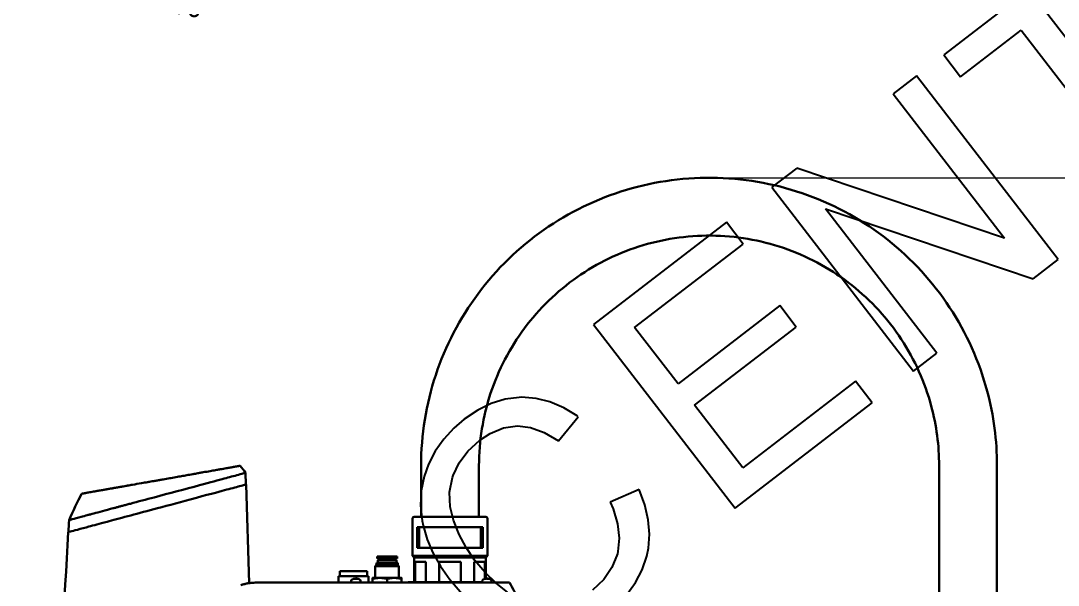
# Model space of a CAD drawing. Header units: millimetres. Extents: x 14 to 2348, y 26 to 1654.
# Drawn here: x 908 to 1517, y 949 to 1280 of the extents above; entities that cross this region are included whole.
import ezdxf

# ---------------------------------------------------------------- set-up
doc = ezdxf.new("R2010")
doc.units = ezdxf.units.MM
doc.header["$LTSCALE"] = 4
doc.layers.get('0').update_dxf_attribs({"lineweight": 25})
doc.layers.add('可見邊線(ISO)', color=7, linetype='Continuous', lineweight=30)
doc.layers.add('標註(ISO)', color=7, linetype='Continuous', lineweight=9)
doc.styles.add('temp', font='')
doc.styles.get('temp').set_extended_font_data('PMingLiU')
doc.dimstyles.new('工研院N500', dxfattribs={"dimscale": 4, "dimtxt": 3, "dimasz": 2.5, "dimexe": 1, "dimexo": 1, "dimgap": 0.762, "dimtad": 1, "dimdec": 3, "dimrnd": 1e-08, "dimdsep": 46, "dimtxsty": 'temp', "dimcen": 0.09, "dimdle": 10, "dimclrd": 1, "dimclre": 1, "dimclrt": 7, "dimazin": 2, "dimtfac": 0.666667, "dimtdec": 3, "dimtmove": 0, "dimatfit": 3, "dimfxl": 1, "dimtolj": 1, "dimlwd": 15, "dimlwe": 15, "dimarcsym": 0})

# ---------------------------------------------------------------- blocks, each defined once
blk = doc.blocks.new('圖框 A2')
at = {"color": 9, "true_color": 0xc0c0c0}
for p, q in [((383.91, 331.56), (362.53, 315.09)), ((395.79, 297.69), (377.46, 321.49)), ((364.99, 311.89), (373.89, 318.74)), ((373.89, 318.74), (392.22, 294.94)), ((362.53, 315.09), (364.99, 311.89)), ((358.54, 312.03), (355.13, 309.39)), ((379.34, 285.02), (358.54, 312.03)), ((355.13, 309.39), (371.46, 288.19)), ((340.95, 298.48), (337.29, 295.66)), ((371.46, 288.19), (340.95, 298.48)), ((337.29, 295.66), (358.09, 268.65)), ((361.51, 271.29), (345.18, 292.5)), ((345.18, 292.5), (375.69, 282.2)), ((330.61, 290.51), (311.11, 275.5)), ((333.07, 287.31), (330.61, 290.51)), ((317.14, 275.04), (333.07, 287.31)), ((375.69, 282.2), (379.34, 285.02)), ((338.44, 278.28), (323.51, 266.78)), ((340.88, 275.12), (338.44, 278.28)), ((311.11, 275.5), (331.91, 248.49)), ((323.51, 266.78), (317.14, 275.04)), ((325.94, 263.62), (340.88, 275.12)), ((358.09, 268.65), (361.51, 271.29)), ((349.58, 267.17), (333.03, 254.42)), ((352.03, 263.99), (349.58, 267.17)), ((296.08, 263.89), (294.09, 262.9)), ((298.13, 264.5), (296.08, 263.89)), ((300.17, 264.76), (298.13, 264.5)), ((300.52, 264.8), (300.17, 264.76)), ((302.65, 264.64), (300.52, 264.8)), ((304.7, 264.12), (302.65, 264.64)), ((306.73, 263.27), (304.7, 264.12)), ((331.91, 248.49), (352.03, 263.99)), ((294.09, 262.9), (292.12, 261.6)), ((308.7, 262.06), (306.73, 263.27)), ((333.03, 254.42), (325.94, 263.62)), ((292.12, 261.6), (290.59, 260.28)), ((297.89, 260.29), (299.94, 260.59)), ((299.94, 260.59), (301.82, 260.38)), ((305.97, 258.4), (308.86, 261.94)), ((308.86, 261.94), (308.7, 262.06)), ((290.59, 260.28), (289.09, 258.65)), ((294.41, 258.5), (295.9, 259.48)), ((295.9, 259.48), (297.89, 260.29)), ((301.82, 260.38), (303.85, 259.63)), ((303.85, 259.63), (305.97, 258.4)), ((289.09, 258.65), (287.85, 256.86)), ((292.64, 256.9), (294.41, 258.5)), ((287.85, 256.86), (286.84, 254.95)), ((291.35, 255.18), (292.64, 256.9)), ((286.84, 254.95), (286.2, 253.18)), ((290.46, 253.29), (291.35, 255.18)), ((286.2, 253.18), (285.77, 251.05)), ((289.95, 250.86), (290.37, 253.01)), ((290.37, 253.01), (290.46, 253.29)), ((285.77, 251.05), (285.68, 248.88)), ((290.04, 248.69), (289.95, 250.86)), ((317.81, 251.25), (313.54, 249.41)), ((318.63, 248.99), (317.81, 251.25)), ((285.68, 248.88), (285.93, 246.63)), ((290.51, 246.74), (290.04, 248.69)), ((313.54, 249.41), (313.98, 248.4)), ((313.98, 248.4), (314.64, 246.19)), ((319.14, 246.8), (318.63, 248.99)), ((285.93, 246.63), (286.08, 245.95)), ((286.08, 245.95), (286.67, 243.92)), ((291.35, 244.66), (290.51, 246.74)), ((314.64, 246.19), (314.88, 244.1)), ((319.32, 244.69), (319.14, 246.8)), ((286.67, 243.92), (287.51, 241.95)), ((292.4, 242.71), (291.35, 244.66)), ((314.88, 244.1), (314.68, 242.12)), ((319.19, 242.62), (319.32, 244.69)), ((293.64, 240.88), (292.4, 242.71)), ((318.94, 241.47), (319.19, 242.62)), ((287.51, 241.95), (288.61, 239.97)), ((295.19, 239.04), (293.64, 240.88)), ((314.6, 241.78), (313.81, 239.79)), ((314.68, 242.12), (314.6, 241.78)), ((318.25, 239.45), (318.94, 241.47)), ((288.61, 239.97), (289.98, 238.02)), ((313.81, 239.79), (312.59, 238.03)), ((317.28, 237.57), (318.25, 239.45)), ((289.98, 238.02), (290.32, 237.63)), ((296.8, 237.49), (295.19, 239.04)), ((312.59, 238.03), (310.93, 236.47)), ((290.32, 237.63), (291.81, 235.91)), ((298.46, 236.18), (296.8, 237.49)), ((315.97, 235.83), (317.28, 237.57))]:
    blk.add_line(p, q, dxfattribs=at)
blk = doc.blocks.new('*D37')
at = {"layer": 'Defpoints', "color": 0, "linetype": 'Continuous', "transparency": 16777216}
for p in [(890.91, 1333.12), (895.07, 1328.8)]:
    blk.add_point(p, dxfattribs=at)
at = {"layer": '標註(ISO)', "color": 1, "linetype": 'Continuous', "lineweight": 15, "transparency": 16777216}
for p, q in [((892.63, 1330.96), (893.35, 1330.96)), ((892.99, 1330.6), (892.99, 1331.32)), ((928.29, 1294.29), (902.01, 1321.59)), ((938.29, 1294.29), (928.29, 1294.29))]:
    blk.add_line(p, q, dxfattribs=at)
at = {"layer": '標註(ISO)', "color": 1, "linetype": 'Continuous', "transparency": 16777216}
blk.add_solid([(903.21, 1322.75), (900.81, 1320.43), (895.07, 1328.8)], dxfattribs=at)
at = {"layer": '標註(ISO)', "color": 7, "linetype": 'Continuous', "lineweight": 18, "transparency": 16777216, "insert": (941.33, 1311.43), "char_height": 12, "attachment_point": 1, "style": 'temp'}
blk.add_mtext('\\A1;∅6 H7 (\\S+0.012^ +0;)', dxfattribs=at)
blk = doc.blocks.new('*D40')
at = {"layer": 'Defpoints', "color": 0, "linetype": 'Continuous', "transparency": 16777216}
for p in [(1312.26, 1188.2), (1485.45, 494.04), (1648.88, 494.04)]:
    blk.add_point(p, dxfattribs=at)
at = {"layer": '標註(ISO)', "color": 1, "linetype": 'Continuous', "lineweight": 15, "transparency": 16777216}
for p, q in [((1316.26, 1188.2), (1652.88, 1188.2)), ((1648.88, 1178.2), (1648.88, 504.04)), ((1489.45, 494.04), (1652.88, 494.04))]:
    blk.add_line(p, q, dxfattribs=at)
at = {"layer": '標註(ISO)', "color": 1, "linetype": 'Continuous', "transparency": 16777216}
for points in [[(1647.22, 1178.2), (1650.55, 1178.2), (1648.88, 1188.2)], [(1647.22, 504.04), (1650.55, 504.04), (1648.88, 494.04)]]:
    blk.add_solid(points, dxfattribs=at)
at = {"layer": '標註(ISO)', "color": 7, "linetype": 'Continuous', "lineweight": 18, "transparency": 16777216, "insert": (1629.98, 823.73), "char_height": 12, "attachment_point": 1, "rotation": 90, "style": 'temp'}
blk.add_mtext('\\A1;\\f新細明體|b0|i0;\\H12.0000;(675)', dxfattribs=at)

msp = doc.modelspace()

# ---------------------------------------------------------------- linework, layer by layer
at = {"layer": '可見邊線(ISO)'}
for p, q in [((1143.0877, 989.03585), (1143.0877, 1019.03585)), ((1177.0877, 989.03585), (1177.0877, 1019.03585)), ((1447.42365, 1019.03585), (1447.42365, 692.03585)), ((1481.42365, 1019.03585), (1481.42365, 692.03585)), ((1039.97736, 1014.77151), (1040.18753, 1007.92027)), ((1042.06475, 949.98765), (1040.28676, 1007.94686)), ((1138.0877, 966.03585), (1138.0877, 988.03585)), ((1181.0877, 989.03585), (1139.0877, 989.03585)), ((1182.0877, 966.03585), (1182.0877, 988.03585)), ((1140.8377, 970.73585), (1140.8377, 982.83585)), ((1179.3377, 982.83585), (1140.8377, 982.83585)), ((1141.98901, 982.83585), (1141.98901, 970.73585)), ((1178.18639, 982.83585), (1178.18639, 970.73585)), ((1179.3377, 982.83585), (1179.3377, 970.73585)), ((1140.8377, 970.73585), (1179.3377, 970.73585)), ((1128.9627, 965.64935), (1117.2127, 965.64935)), ((1117.2127, 965.64935), (1117.2127, 964.54935)), ((1128.9627, 964.54935), (1117.2127, 964.54935)), ((1128.5877, 963.54935), (1117.5877, 963.54935)), ((1117.5877, 963.54935), (1117.5877, 961.84935)), ((1119.6377, 964.54935), (1119.6377, 963.54935)), ((1126.5377, 964.54935), (1126.5377, 963.54935)), ((1128.5877, 963.54935), (1128.5877, 961.84935)), ((1128.9627, 965.64935), (1128.9627, 964.54935)), ((1182.0877, 966.03585), (1138.0877, 966.03585)), ((1139.0877, 965.03585), (1138.0877, 966.03585)), ((1181.0877, 965.03585), (1139.0877, 965.03585)), ((1139.0877, 950.53585), (1139.0877, 965.03585)), ((1181.0877, 965.03585), (1182.0877, 966.03585)), ((1181.0877, 952.6024), (1181.0877, 965.03585)), ((1111.3877, 957.03585), (1095.3877, 957.03585)), ((1095.3877, 954.03585), (1095.3877, 957.03585)), ((1111.3877, 954.03585), (1111.3877, 957.03585)), ((1116.7012, 960.64935), (1116.0877, 960.03585)), ((1130.0877, 960.03585), (1116.0877, 960.03585)), ((1116.0877, 960.03585), (1116.0877, 953.03585)), ((1129.4742, 960.64935), (1116.7012, 960.64935)), ((1129.3377, 961.84935), (1116.8377, 961.84935)), ((1116.8377, 961.84935), (1116.8377, 960.64935)), ((1129.3377, 961.84935), (1129.3377, 960.64935)), ((1129.4742, 960.64935), (1130.0877, 960.03585)), ((1130.0877, 960.03585), (1130.0877, 953.03585)), ((1145.96875, 962.53585), (1139.56563, 962.53585)), ((1139.56563, 950.53585), (1139.56563, 962.53585)), ((1145.96875, 950.53585), (1145.96875, 962.53585)), ((1166.49082, 962.53585), (1153.68457, 962.53585)), ((1153.68457, 950.53585), (1153.68457, 962.53585)), ((1166.49082, 950.53585), (1166.49082, 962.53585)), ((1180.60977, 962.53585), (1174.20665, 962.53585)), ((1174.20665, 950.53585), (1174.20665, 962.53585)), ((1180.60977, 952.5079), (1180.60977, 962.53585)), ((1094.6377, 954.03585), (1112.1377, 954.03585)), ((1094.6377, 954.03585), (1094.6377, 950.25398)), ((1102.06073, 951.24215), (1101.97428, 950.25398)), ((1103.36241, 952.43909), (1103.34503, 952.43909)), ((1105.10102, 952.43909), (1104.44754, 952.43909)), ((1104.57164, 952.60633), (1104.58627, 952.43909)), ((1104.97692, 952.60633), (1104.96228, 952.43909)), ((1106.20352, 952.43909), (1106.18614, 952.43909)), ((1107.48782, 951.24215), (1107.57428, 950.25398)), ((1112.1377, 954.03585), (1112.1377, 950.25398)), ((1114.5755, 952.42268), (1114.5755, 950.25398)), ((1114.5877, 953.03585), (1114.58767, 953.03584)), ((1114.58773, 953.03585), (1114.5877, 953.03585)), ((1118.85606, 953.03585), (1114.58773, 953.03585)), ((1114.59996, 952.42268), (1114.59996, 950.25398)), ((1127.35603, 953.03585), (1118.85606, 953.03585)), ((1123.11216, 952.42268), (1123.11216, 950.25398)), ((1131.5877, 953.03585), (1127.35603, 953.03585)), ((1131.5877, 953.03585), (1131.58773, 953.03584)), ((1131.5999, 952.42268), (1131.5999, 950.25398)), ((1179.06073, 951.24215), (1178.97428, 950.25398)), ((1180.36241, 952.43909), (1180.34503, 952.43909)), ((1182.10102, 952.43909), (1181.44754, 952.43909)), ((1181.57164, 952.60633), (1181.58627, 952.43909)), ((1181.97692, 952.60633), (1181.96228, 952.43909)), ((1183.20352, 952.43909), (1183.18614, 952.43909)), ((1184.48782, 951.24215), (1184.57428, 950.25398)), ((1178.99894, 950.53585), (1135.5877, 950.53585)), ((1135.5877, 950.25398), (1135.5877, 950.53585)), ((1184.5877, 950.53585), (1184.54962, 950.53585)), ((1184.5877, 950.25398), (1184.5877, 950.53585))]:
    msp.add_line(p, q, dxfattribs=at)
for centre, radius, start, end in [((1139.0877, 988.03585), 1, 90, 180), ((1181.0877, 988.03585), 1, 0, 90), ((8995.49606, 508.29257), 8073.37032, 176.600242955, 176.650574118), ((1103.25616, 951.13756), 1.2, 113.54713724, 175), ((1104.77428, 947.65398), 5, 107.1011383, 113.54713724), ((1103.34503, 952.29949), 0.1396, 90, 107.1011383), ((1106.20352, 952.29949), 0.1396, 72.8988617, 90), ((1104.77428, 947.65398), 5, 66.45286276, 72.8988617), ((1106.29239, 951.13756), 1.2, 5, 66.45286276), ((1180.25616, 951.13756), 1.2, 113.54713724, 175), ((1181.77428, 947.65398), 5, 107.1011383, 113.54713724), ((1180.34503, 952.29949), 0.1396, 90, 107.1011383), ((1183.20352, 952.29949), 0.1396, 72.8988617, 90), ((1181.77428, 947.65398), 5, 66.45286276, 72.8988617), ((1183.29239, 951.13756), 1.2, 5, 66.45286276)]:
    msp.add_arc(centre, radius, start, end, dxfattribs=at)
for centre, major_axis, ratio, start_param, end_param in [((1104.70541, 947.68554), (2.07777, 4.5334), 0.97787644, 0.566475739, 0.720411477), ((1104.31143, 947.78178), (1.31632, 4.76714), 0.757863068, 0.324226198, 0.446309472), ((1105.33206, 947.78178), (-1.10454, 4.82061), 0.628879861, 6.25801552, 6.380098794), ((1104.18047, 952.86456), (0.13091, -0.95571), 0.095977297, 1.278733767, 1.297120786), ((1105.12839, 947.68554), (-0.44271, 4.96718), 0.190161891, 0.128185851, 0.282121588), ((1104.42016, 947.68554), (0.44271, 4.96718), 0.190161891, 6.001063719, 6.154999457), ((1105.23713, 947.78178), (-1.31632, 4.76714), 0.757863068, 5.836875836, 5.958959109), ((1105.36808, 952.86456), (0.13091, 0.95571), 0.095977297, 1.84447186, 1.862858886), ((1104.2165, 947.78178), (1.10454, 4.82061), 0.628879861, 6.186271821, 6.308355095), ((1104.84314, 947.68554), (2.07777, -4.5334), 0.97787644, 2.421181177, 2.575116914), ((1181.70541, 947.68554), (2.07777, 4.5334), 0.97787644, 0.566475739, 0.720411477), ((1181.31143, 947.78178), (1.31632, 4.76714), 0.757863068, 0.324226198, 0.446309472), ((1182.33206, 947.78178), (-1.10454, 4.82061), 0.628879861, 6.25801552, 6.380098794), ((1181.18047, 952.86456), (0.13091, -0.95571), 0.095977297, 1.278733767, 1.297120786), ((1182.12839, 947.68554), (-0.44271, 4.96718), 0.190161891, 0.128185851, 0.282121588), ((1181.42016, 947.68554), (0.44271, 4.96718), 0.190161891, 6.001063719, 6.154999457), ((1182.23713, 947.78178), (-1.31632, 4.76714), 0.757863068, 5.836875836, 5.958959109), ((1182.36808, 952.86456), (0.13091, 0.95571), 0.095977297, 1.84447186, 1.862858886), ((1181.2165, 947.78178), (1.10454, 4.82061), 0.628879861, 6.186271821, 6.308355095), ((1181.84314, 947.68554), (2.07777, -4.5334), 0.97787644, 2.421181177, 2.575116914), ((1045.58643, 925.18529), (-5.80537, -24.39024), 0.993589324, 3.685902362, 3.723622478), ((1045.60977, 925.12625), (5.82004, 24.45159), 0.993589307, 0.36881306, 0.40484616), ((1044.17696, 937.55139), (-17.60781, -2.18445), 0.710600628, 4.725764684, 4.731985338)]:
    msp.add_ellipse(centre, major_axis=major_axis, ratio=ratio, start_param=start_param, end_param=end_param, dxfattribs=at)
for points, knots in [([(1143.0877, 1019.03585), (1143.0877, 1037.08044), (1145.99922, 1055.12189), (1157.35166, 1089.37901), (1165.79062, 1105.58873), (1187.3429, 1134.5357), (1200.45249, 1147.26792), (1230.01643, 1167.96578), (1246.46565, 1175.92782), (1281.03964, 1186.27514), (1299.15841, 1188.65861), (1335.23219, 1187.60483), (1353.18093, 1184.16775), (1387.09195, 1171.81985), (1403.04834, 1162.91118), (1431.35364, 1140.52284), (1443.69764, 1127.04707), (1463.52342, 1096.89136), (1471.00176, 1080.21667), (1479.48334, 1048.53678), (1481.42365, 1033.78689), (1481.42365, 1019.03585)], [4.71238898, 4.71238898, 4.71238898, 4.71238898, 5.032388991, 5.032388991, 5.352388999, 5.352388999, 5.672389002, 5.672389002, 5.992388999, 5.992388999, 6.31238899, 6.31238899, 6.632388979, 6.632388979, 6.952388972, 6.952388972, 7.272388969, 7.272388969, 7.592388973, 7.592388973, 7.853981634, 7.853981634, 7.853981634, 7.853981634]), ([(1177.0877, 1019.03585), (1177.0877, 1033.45377), (1179.41405, 1047.86919), (1188.48484, 1075.24119), (1195.2277, 1088.19301), (1212.44833, 1111.32212), (1222.9231, 1121.49537), (1246.54517, 1138.0333), (1259.68836, 1144.3951), (1287.31355, 1152.66278), (1301.79074, 1154.56721), (1330.61428, 1153.72522), (1344.95562, 1150.97894), (1372.05108, 1141.11277), (1384.80049, 1133.99459), (1407.4169, 1116.10594), (1417.27995, 1105.33858), (1433.12108, 1081.24368), (1439.09639, 1067.92033), (1445.87331, 1042.60757), (1447.42365, 1030.82217), (1447.42365, 1019.03585)], [4.71238898, 4.71238898, 4.71238898, 4.71238898, 5.032388966, 5.032388966, 5.352388954, 5.352388954, 5.67238895, 5.67238895, 5.992388955, 5.992388955, 6.312388967, 6.312388967, 6.632388982, 6.632388982, 6.952388993, 6.952388993, 7.272388996, 7.272388996, 7.59238899, 7.59238899, 7.853981634, 7.853981634, 7.853981634, 7.853981634]), ([(1036.79562, 1018.93418), (1036.79562, 1018.93418), (1036.76811, 1018.92933), (1036.61119, 1018.90166), (1036.39481, 1018.86351), (1036.18809, 1018.82706), (1035.93595, 1018.7826), (1035.62558, 1018.72787), (1035.11131, 1018.63719), (1034.5393, 1018.53633), (1033.917, 1018.4266), (1033.26485, 1018.31161), (1032.80194, 1018.22999), (1032.44705, 1018.16741), (1031.92616, 1018.07556), (1031.00446, 1017.91304), (1030.17658, 1017.76707), (1029.36885, 1017.62464), (1028.43959, 1017.46079), (1027.46076, 1017.28819), (1026.31215, 1017.08566), (1025.36035, 1016.91783), (1024.30086, 1016.73102), (1023.39234, 1016.57082), (1022.32876, 1016.38328), (1021.33942, 1016.20884), (1020.30173, 1016.02586), (1018.41629, 1015.69341), (1016.09431, 1015.28398), (1013.60174, 1014.84448), (1011.65262, 1014.50079), (1009.97975, 1014.20582), (1008.38095, 1013.92391), (1007.11492, 1013.70067), (1005.44003, 1013.40535), (1004.37666, 1013.21784), (1003.62969, 1013.08613), (1002.34186, 1012.85905), (999.73264, 1012.39898), (997.1411, 1011.94202), (994.33067, 1011.44647), (992.42522, 1011.11048), (990.06542, 1010.69439), (988.23729, 1010.37204), (986.70384, 1010.10165), (984.9092, 1009.78521), (983.67932, 1009.56835), (981.38862, 1009.16443), (979.98703, 1008.91729), (977.03813, 1008.39732), (974.2956, 1007.91374), (971.36071, 1007.39624), (969.54145, 1007.07546), (968.46093, 1006.88493), (967.47662, 1006.71137), (966.69459, 1006.57348), (965.8291, 1006.42087), (965.11105, 1006.29426), (964.56213, 1006.19747), (963.90824, 1006.08217), (963.00198, 1005.92237), (961.65505, 1005.68487), (960.05077, 1005.40199), (958.69315, 1005.16261), (957.33157, 1004.92253), (956.15658, 1004.71534), (954.65209, 1004.45006), (953.35783, 1004.22185), (952.37423, 1004.04841), (951.42919, 1003.88178), (950.36888, 1003.69482), (949.03165, 1003.45903), (947.77971, 1003.23828), (946.84541, 1003.07353), (946.32884, 1002.98245), (945.84661, 1002.89742), (945.26179, 1002.7943), (944.57359, 1002.67295), (944.0406, 1002.57897), (943.73785, 1002.52559), (943.67297, 1002.51415), (943.67297, 1002.51415)], [0, 0, 0, 0, 0.016935157, 0.028363286, 0.038024688, 0.047449778, 0.0490014, 0.059495502, 0.070228561, 0.079634665, 0.088844557, 0.098928866, 0.107282824, 0.107282824, 0.112728084, 0.127227244, 0.140844147, 0.141206122, 0.154337276, 0.171320988, 0.171885904, 0.189497943, 0.199771154, 0.20253807, 0.215409969, 0.229604818, 0.229604818, 0.24349628, 0.2801079, 0.289967256, 0.307308686, 0.329620164, 0.332099225, 0.347418573, 0.361297536, 0.373883578, 0.373883578, 0.379868658, 0.405885814, 0.438558749, 0.443869291, 0.475173357, 0.485461718, 0.501884474, 0.520085186, 0.523104922, 0.545923615, 0.550253285, 0.579287246, 0.580298292, 0.622623993, 0.646659178, 0.652615378, 0.667538809, 0.67337439, 0.676993809, 0.686923403, 0.694854227, 0.694854227, 0.700594336, 0.711154039, 0.717513042, 0.734420385, 0.751734969, 0.752439781, 0.769950512, 0.782856861, 0.793920081, 0.807269542, 0.812811884, 0.824208781, 0.842985903, 0.862681927, 0.878562158, 0.890654405, 0.893030174, 0.909156582, 0.931923367, 0.955276089, 0.97865231, 1, 1, 1, 1]), ([(1039.97736, 1014.77151), (1039.97736, 1014.77151), (1039.65082, 1014.69552), (1038.31062, 1014.34252), (1037.224, 1014.04248), (1033.31751, 1012.98139), (1030.10478, 1012.12733), (1024.12934, 1010.53206), (1019.45929, 1009.2739), (1004.62246, 1005.28576), (994.9459, 1002.70565), (981.66068, 999.16137), (976.92176, 997.89568), (971.47475, 996.43919), (970.65808, 996.22075), (969.14123, 995.81526), (968.43856, 995.6274), (967.0833, 995.26487), (966.4281, 995.08952), (965.16251, 994.75111), (964.54966, 994.5873), (963.36585, 994.27071), (962.79199, 994.11715), (961.69915, 993.82509), (961.17743, 993.68576), (955.91875, 992.28029), (952.56708, 991.38171), (949.1765, 990.4787), (948.53255, 990.30742), (947.59232, 990.05763), (947.28448, 989.97596), (945.69238, 989.55293), (944.51043, 989.2385), (941.41481, 988.41402), (939.48555, 987.89812), (937.82137, 987.45528), (937.56687, 987.38801), (937.26661, 987.30822), (937.18844, 987.28741), (936.98607, 987.23368), (936.87322, 987.20388), (936.62922, 987.13913), (936.51927, 987.10977), (936.37139, 987.07073), (936.33423, 987.06071), (936.33423, 987.06071)], [0.000000063, 0.000000063, 0.000000063, 0.000000063, 0.669295254, 0.669295254, 1.42893652, 1.42893652, 2.799282902, 2.799282902, 4.546406151, 4.546406151, 6.750162318, 6.750162318, 7.928399602, 7.928399602, 8.135916294, 8.135916294, 8.314717976, 8.314717976, 8.481717191, 8.481717191, 8.638230374, 8.638230374, 8.785183024, 8.785183024, 8.919230751, 8.919230751, 10.143085378, 10.143085378, 10.442863935, 10.442863935, 10.593200455, 10.593200455, 11.23290275, 11.23290275, 12.450898489, 12.450898489, 12.712416706, 12.712416706, 12.813337853, 12.813337853, 12.992925663, 12.992925663, 13.26751306, 13.26751306, 13.545176746, 13.545176746, 13.545176746, 13.545176746]), ([(1040.28676, 1007.94686), (1040.28676, 1007.94686), (1039.95331, 1007.85751), (1038.6542, 1007.50941), (1037.67972, 1007.2483), (1034.1762, 1006.30954), (1031.09516, 1005.48397), (1023.90257, 1003.55673), (1017.58282, 1001.86335), (999.74531, 997.08381), (991.77369, 994.94782), (975.00717, 990.45525), (965.33138, 987.86262), (954.11131, 984.85621), (950.74917, 983.95533), (945.76903, 982.62091), (943.30446, 981.96053), (939.30421, 980.88866), (938.02282, 980.54532), (936.24805, 980.06977), (935.816, 979.954), (935.816, 979.954)], [0, 0, 0, 0, 0.678680258, 0.678680258, 1.378230316, 1.378230316, 2.658641593, 2.658641593, 4.069017686, 4.069017686, 5.144777516, 5.144777516, 7.227240617, 7.227240617, 8.600261686, 8.600261686, 9.58729987, 9.58729987, 10.437190959, 10.437190959, 11.344192369, 11.344192369, 11.344192369, 11.344192369]), ([(1104.07955, 952.60121), (1104.10307, 952.60469), (1104.12907, 952.60815), (1104.17894, 952.61394), (1104.20282, 952.61628), (1104.2423, 952.61938), (1104.2606, 952.62037), (1104.28846, 952.62071), (1104.29801, 952.62007), (1104.30322, 952.61868), (1104.30372, 952.61852), (1104.30417, 952.61835)], [0, 0, 0, 0, 0.0072458737, 0.0072458737, 0.01449174741, 0.01449174741, 0.02163287036, 0.02163287036, 0.02877399331, 0.02877399331, 0.02964108792, 0.02964108792, 0.02964108792, 0.02964108792]), ([(1104.4082, 952.61835), (1104.42343, 952.61926), (1104.43876, 952.61991), (1104.47664, 952.62082), (1104.49796, 952.62058), (1104.53181, 952.6188), (1104.54655, 952.61714), (1104.5663, 952.6125), (1104.57131, 952.60952), (1104.5718, 952.60479), (1104.57082, 952.60304), (1104.56857, 952.60121)], [0.01721411527, 0.01721411527, 0.01721411527, 0.01721411527, 0.0216673994, 0.0216673994, 0.02880821224, 0.02880821224, 0.03599020023, 0.03599020023, 0.04317218822, 0.04317218822, 0.04682396802, 0.04682396802, 0.04682396802, 0.04682396802]), ([(1104.97999, 952.60121), (1104.97573, 952.60469), (1104.97582, 952.60815), (1104.98644, 952.61394), (1104.99698, 952.61628), (1105.02404, 952.61938), (1105.04225, 952.62037), (1105.08445, 952.62071), (1105.10845, 952.62007), (1105.1346, 952.61868), (1105.13746, 952.61852), (1105.14036, 952.61835)], [0, 0, 0, 0, 0.0072458737, 0.0072458737, 0.01449174741, 0.01449174741, 0.02163287036, 0.02163287036, 0.02877399331, 0.02877399331, 0.02964108792, 0.02964108792, 0.02964108792, 0.02964108792]), ([(1105.24439, 952.61835), (1105.24671, 952.61926), (1105.25096, 952.61991), (1105.26677, 952.62082), (1105.28135, 952.62058), (1105.31498, 952.6188), (1105.3363, 952.61714), (1105.38296, 952.6125), (1105.4083, 952.60952), (1105.4441, 952.60479), (1105.45658, 952.60304), (1105.46901, 952.60121)], [0.01721411527, 0.01721411527, 0.01721411527, 0.01721411527, 0.0216673994, 0.0216673994, 0.02880821224, 0.02880821224, 0.03599020023, 0.03599020023, 0.04317218822, 0.04317218822, 0.04682396802, 0.04682396802, 0.04682396802, 0.04682396802]), ([(1181.07955, 952.60121), (1181.10307, 952.60469), (1181.12907, 952.60815), (1181.17894, 952.61394), (1181.20282, 952.61628), (1181.2423, 952.61938), (1181.2606, 952.62037), (1181.28846, 952.62071), (1181.29801, 952.62007), (1181.30322, 952.61868), (1181.30372, 952.61852), (1181.30417, 952.61835)], [0, 0, 0, 0, 0.0072458737, 0.0072458737, 0.01449174741, 0.01449174741, 0.02163287036, 0.02163287036, 0.02877399331, 0.02877399331, 0.02964108792, 0.02964108792, 0.02964108792, 0.02964108792]), ([(1181.4082, 952.61835), (1181.42343, 952.61926), (1181.43876, 952.61991), (1181.47664, 952.62082), (1181.49796, 952.62058), (1181.53181, 952.6188), (1181.54655, 952.61714), (1181.5663, 952.6125), (1181.57131, 952.60952), (1181.5718, 952.60479), (1181.57082, 952.60304), (1181.56857, 952.60121)], [0.01721411527, 0.01721411527, 0.01721411527, 0.01721411527, 0.0216673994, 0.0216673994, 0.02880821224, 0.02880821224, 0.03599020023, 0.03599020023, 0.04317218822, 0.04317218822, 0.04682396802, 0.04682396802, 0.04682396802, 0.04682396802]), ([(1181.97999, 952.60121), (1181.97573, 952.60469), (1181.97582, 952.60815), (1181.98644, 952.61394), (1181.99698, 952.61628), (1182.02404, 952.61938), (1182.04225, 952.62037), (1182.08445, 952.62071), (1182.10845, 952.62007), (1182.1346, 952.61868), (1182.13746, 952.61852), (1182.14036, 952.61835)], [0, 0, 0, 0, 0.0072458737, 0.0072458737, 0.01449174741, 0.01449174741, 0.02163287036, 0.02163287036, 0.02877399331, 0.02877399331, 0.02964108792, 0.02964108792, 0.02964108792, 0.02964108792]), ([(1182.24439, 952.61835), (1182.24671, 952.61926), (1182.25096, 952.61991), (1182.26677, 952.62082), (1182.28135, 952.62058), (1182.31498, 952.6188), (1182.3363, 952.61714), (1182.38296, 952.6125), (1182.4083, 952.60952), (1182.4441, 952.60479), (1182.45658, 952.60304), (1182.469, 952.60121)], [0.01721411527, 0.01721411527, 0.01721411527, 0.01721411527, 0.0216673994, 0.0216673994, 0.02880821224, 0.02880821224, 0.03599020023, 0.03599020023, 0.04317218822, 0.04317218822, 0.04682396802, 0.04682396802, 0.04682396802, 0.04682396802]), ([(1041.39018, 949.87874), (1041.09822, 949.82463), (1040.80707, 949.766), (1040.51693, 949.70293), (1040.48909, 949.69688), (1040.46126, 949.69078), (1040.43344, 949.68465), (1040.10915, 949.61315), (1039.78606, 949.53606), (1039.46447, 949.4535), (1039.07478, 949.35345), (1038.68709, 949.24531), (1038.30187, 949.12922), (1038.20237, 949.09923), (1038.10303, 949.06872), (1038.00386, 949.03767)], [0, 0, 0, 0, 0.255123921, 0.255123921, 0.255123921, 0.279602407, 0.279602407, 0.279602407, 0.564936253, 0.564936253, 0.564936253, 0.910689438, 0.910689438, 0.910689438, 1, 1, 1, 1]), ([(1038.2509, 949.11635), (1038.2096, 949.10343), (1038.16833, 949.09041), (1038.08598, 949.06419), (1038.0449, 949.05099), (1038.00386, 949.03768)], [0.0000010475, 0.0000010475, 0.0000010475, 0.0000010475, 0.0130505413, 0.0130505413, 0.02606081278, 0.02606081278, 0.02606081278, 0.02606081278]), ([(1045.71027, 950.25397), (1045.15536, 950.24961), (1044.60061, 950.22897), (1043.49301, 950.15533), (1042.94013, 950.1023), (1042.38931, 950.0332)], [0.0001147515, 0.0001147515, 0.0001147515, 0.0001147515, 0.1675503592, 0.1675503592, 0.3350896833, 0.3350896833, 0.3350896833, 0.3350896833]), ([(1079.42654, 950.25398), (1083.6381, 950.25398), (1088.57627, 950.25398), (1094.42819, 950.25398), (1097.05145, 950.25398), (1099.47245, 950.25398), (1101.69014, 950.25398), (1103.70506, 950.25398), (1107.62971, 950.25398), (1110.84067, 950.25398), (1113.24109, 950.25398)], [0, 0, 0, 0, 0.374998641, 0.437503219, 0.517917246, 0.607148987, 0.651816274, 0.714349577, 0.785729013, 1, 1, 1, 1]), ([(1113.24109, 950.25398), (1122.79009, 950.25398), (1141.88809, 950.25398), (1160.98611, 950.25398), (1170.5351, 950.25398)], [0, 0, 0, 0, 0.49999956, 1, 1, 1, 1]), ([(1170.5351, 950.25398), (1172.85354, 950.25398), (1175.12579, 950.25398), (1179.60227, 950.25398), (1181.78227, 950.25398), (1187.48848, 950.25398), (1191.45523, 950.25398), (1195.05201, 950.25398)], [-3.419704401, -3.419704401, -3.419704401, -3.419704401, -2.495385723, -2.495385723, -1.582708942, -1.582708942, -0.000001, -0.000001, -0.000001, -0.000001]), ([(1200.5959, 940.25397), (1199.71458, 941.9026), (1198.78879, 943.609), (1196.9455, 946.94004), (1196.00427, 948.60855), (1195.05201, 950.25398)], [0.000000941, 0.000000941, 0.000000941, 0.000000941, 0.560972209, 0.560972209, 1.120178564, 1.120178564, 1.120178564, 1.120178564])]:
    msp.add_open_spline(points, degree=3, knots=knots, dxfattribs=at)
for points in [[(1036.79562, 1018.93418), (1037.95604, 1017.54794), (1039.05981, 1016.09084), (1039.97736, 1014.77151)], [(936.33423, 987.06071), (938.57477, 992.26998), (941.30809, 997.98868), (943.67297, 1002.51415)], [(935.816, 979.954), (931.00007, 897.65861), (927.5123, 816.29044), (925.84263, 735.03586)], [(1104.44022, 952.43292), (1104.4424, 952.43699), (1104.44505, 952.43909), (1104.44754, 952.43909)], [(1105.10102, 952.43909), (1105.1035, 952.43909), (1105.10615, 952.43699), (1105.10833, 952.43292)], [(1181.44022, 952.43292), (1181.4424, 952.43699), (1181.44505, 952.43909), (1181.44754, 952.43909)], [(1182.10102, 952.43909), (1182.1035, 952.43909), (1182.10615, 952.43699), (1182.10833, 952.43292)], [(1041.39014, 949.87893), (1040.322, 949.69177), (1039.27375, 949.43628), (1038.2509, 949.11635)], [(1041.39014, 949.87894), (1041.39014, 949.87894), (1041.39014, 949.87894), (1041.39015, 949.87894)], [(1045.70334, 950.25397), (1044.58395, 950.25361), (1043.47739, 950.17869), (1042.38931, 950.0332)], [(1045.71026, 950.25397), (1045.70796, 950.25397), (1045.70565, 950.25397), (1045.70334, 950.25397)], [(1045.71141, 950.25397), (1045.71103, 950.25397), (1045.71065, 950.25397), (1045.71027, 950.25397)], [(1045.71157, 950.25398), (1056.94989, 950.25398), (1068.18826, 950.25398), (1079.42654, 950.25398)]]:
    msp.add_open_spline(points, degree=3, dxfattribs=at)
for points, weights in [([(1114.5755, 952.42268), (1114.58205, 953.03585), (1114.58773, 953.03585)], [1.01001874936, 1.04314139574, 1]), ([(1114.58773, 953.03585), (1114.5934, 953.03585), (1114.59996, 952.42268)], [1, 1.04314139574, 1.01001874936]), ([(1114.59996, 952.42268), (1116.88079, 953.03585), (1118.85606, 953.03585)], [1.01001874936, 1.04314139574, 1]), ([(1118.85606, 953.03585), (1120.83132, 953.03585), (1123.11216, 952.42268)], [1, 1.04314139574, 1.01001874936]), ([(1123.11216, 952.42268), (1125.38644, 953.03585), (1127.35603, 953.03585)], [1.01001874936, 1.04314139574, 1]), ([(1127.35603, 953.03585), (1129.32562, 953.03585), (1131.5999, 952.42268)], [1, 1.04314139574, 1.01001874936]), ([(1131.5999, 952.42268), (1131.59338, 953.03321), (1131.58773, 953.03584)], [1.01001874936, 1.04299370822, 1.00038320219])]:
    msp.add_rational_spline(points, weights, degree=2, dxfattribs=at)

# ---------------------------------------------------------------- block references
at = {"xscale": 4, "yscale": 4, "zscale": 4}
msp.add_blockref('圖框 A2', (0, 0), dxfattribs=at)

# ---------------------------------------------------------------- dimensions: what is measured, and where the dimension line sits
at = {"layer": '標註(ISO)', "color": 1, "linetype": 'Continuous', "lineweight": 18, "true_color": 0xff0000}
dim = msp.add_diameter_dim_2p(p1=(890.91056, 1333.11791), p2=(895.0714, 1328.79502), text='<> H7 (\\S+0.012^ +0;)', dimstyle='工研院N500', override={"dimtad": 0, "dimtih": 1, "dimtoh": 1, "dimdec": 3, "dimlfac": 1, "dimtp": 0.012, "dimtm": 0, "dimtdec": 3, "dimtofl": 0}, dxfattribs=at)
dim.commit()
dim.dimension.update_dxf_attribs({"geometry": '*D37', "text_midpoint": (993.17848, 1294.28668), "dimtype": 163})
dim = msp.add_linear_dim(base=(1648.88388, 494.03585), p1=(1312.25567, 1188.20054), p2=(1485.45406, 494.03585), angle=270, text='\\f新細明體|b0|i0;\\H12.0000;(<>)', dimstyle='工研院N500', override={"dimgap": 0.762, "dimdec": 3, "dimlfac": 0.972392, "dimtol": 0, "dimlim": 0, "dimtp": 0, "dimtm": 0, "dimtdec": 3, "dimtofl": 0, "dimatfit": 1}, dxfattribs=at)
dim.commit()
dim.dimension.update_dxf_attribs({"geometry": '*D40', "text_midpoint": (1648.88388, 841.1182), "dimtype": 160})

doc.saveas('drawing.dxf')
